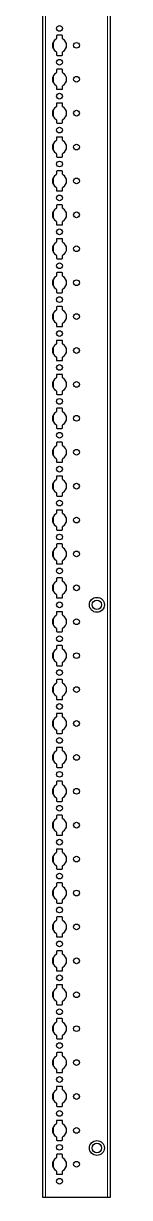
# Model space of a CAD drawing. Header units: millimetres. Extents: x -199 to 4054, y -1847 to 1507.
# Drawn here: x 4005 to 4054, y -852 to 14 of the extents above; entities that cross this region are included whole.
import ezdxf

# ---------------------------------------------------------------- set-up
doc = ezdxf.new("R2010")
doc.units = ezdxf.units.MM

msp = doc.modelspace()

# ---------------------------------------------------------------- linework, layer by layer
at = {"color": 7, "linetype": 'Continuous', "lineweight": 25}
for p, q in [((4004.57, -851.79), (4004.57, 647.21)), ((4054.27, 647.21), (4054.27, -851.79)), ((4014.62, 4.61), (4014.62, 2.73)), ((4018.72, 5.11), (4015.12, 5.11)), ((4019.22, 2.73), (4019.22, 4.61)), ((4014.62, -7.32), (4014.62, -9.19)), ((4019.22, -9.19), (4019.22, -7.32)), ((4015.12, -9.69), (4018.72, -9.69)), ((4014.62, -20.39), (4014.62, -22.27)), ((4018.72, -19.89), (4015.12, -19.89)), ((4019.22, -22.27), (4019.22, -20.39)), ((4014.62, -32.32), (4014.62, -34.19)), ((4019.22, -34.19), (4019.22, -32.32)), ((4015.12, -34.69), (4018.72, -34.69)), ((4014.62, -45.39), (4014.62, -47.27)), ((4018.72, -44.89), (4015.12, -44.89)), ((4019.22, -47.27), (4019.22, -45.39)), ((4014.62, -57.32), (4014.62, -59.19)), ((4015.12, -59.69), (4018.72, -59.69)), ((4019.22, -59.19), (4019.22, -57.32)), ((4014.62, -70.39), (4014.62, -72.27)), ((4018.72, -69.89), (4015.12, -69.89)), ((4019.22, -72.27), (4019.22, -70.39)), ((4014.62, -82.32), (4014.62, -84.19)), ((4015.12, -84.69), (4018.72, -84.69)), ((4019.22, -84.19), (4019.22, -82.32)), ((4018.72, -94.89), (4015.12, -94.89)), ((4014.62, -95.39), (4014.62, -97.27)), ((4019.22, -97.27), (4019.22, -95.39)), ((4014.62, -107.32), (4014.62, -109.19)), ((4015.12, -109.69), (4018.72, -109.69)), ((4019.22, -109.19), (4019.22, -107.32)), ((4014.62, -120.39), (4014.62, -122.27)), ((4018.72, -119.89), (4015.12, -119.89)), ((4019.22, -122.27), (4019.22, -120.39)), ((4014.62, -132.32), (4014.62, -134.19)), ((4015.12, -134.69), (4018.72, -134.69)), ((4019.22, -134.19), (4019.22, -132.32)), ((4014.62, -145.39), (4014.62, -147.27)), ((4018.72, -144.89), (4015.12, -144.89)), ((4019.22, -147.27), (4019.22, -145.39)), ((4014.62, -157.32), (4014.62, -159.19)), ((4015.12, -159.69), (4018.72, -159.69)), ((4019.22, -159.19), (4019.22, -157.32)), ((4014.62, -170.39), (4014.62, -172.27)), ((4018.72, -169.89), (4015.12, -169.89)), ((4019.22, -172.27), (4019.22, -170.39)), ((4014.62, -182.32), (4014.62, -184.19)), ((4015.12, -184.69), (4018.72, -184.69)), ((4019.22, -184.19), (4019.22, -182.32)), ((4014.62, -195.39), (4014.62, -197.27)), ((4018.72, -194.89), (4015.12, -194.89)), ((4019.22, -197.27), (4019.22, -195.39)), ((4014.62, -207.32), (4014.62, -209.19)), ((4019.22, -209.19), (4019.22, -207.32)), ((4015.12, -209.69), (4018.72, -209.69)), ((4014.62, -220.39), (4014.62, -222.27)), ((4018.72, -219.89), (4015.12, -219.89)), ((4019.22, -222.27), (4019.22, -220.39)), ((4014.62, -232.32), (4014.62, -234.19)), ((4019.22, -234.19), (4019.22, -232.32)), ((4015.12, -234.69), (4018.72, -234.69)), ((4014.62, -245.39), (4014.62, -247.27)), ((4018.72, -244.89), (4015.12, -244.89)), ((4019.22, -247.27), (4019.22, -245.39)), ((4014.62, -257.32), (4014.62, -259.19)), ((4019.22, -259.19), (4019.22, -257.32)), ((4015.12, -259.69), (4018.72, -259.69)), ((4014.62, -270.39), (4014.62, -272.27)), ((4018.72, -269.89), (4015.12, -269.89)), ((4019.22, -272.27), (4019.22, -270.39)), ((4014.62, -282.32), (4014.62, -284.19)), ((4015.12, -284.69), (4018.72, -284.69)), ((4019.22, -284.19), (4019.22, -282.32)), ((4014.62, -295.39), (4014.62, -297.27)), ((4018.72, -294.89), (4015.12, -294.89)), ((4019.22, -297.27), (4019.22, -295.39)), ((4014.62, -307.32), (4014.62, -309.19)), ((4015.12, -309.69), (4018.72, -309.69)), ((4019.22, -309.19), (4019.22, -307.32)), ((4018.72, -319.89), (4015.12, -319.89)), ((4014.62, -320.39), (4014.62, -322.27)), ((4019.22, -322.27), (4019.22, -320.39)), ((4014.62, -332.32), (4014.62, -334.19)), ((4015.12, -334.69), (4018.72, -334.69)), ((4019.22, -334.19), (4019.22, -332.32)), ((4014.62, -345.39), (4014.62, -347.27)), ((4018.72, -344.89), (4015.12, -344.89)), ((4019.22, -347.27), (4019.22, -345.39)), ((4014.62, -357.32), (4014.62, -359.19)), ((4015.12, -359.69), (4018.72, -359.69)), ((4019.22, -359.19), (4019.22, -357.32)), ((4014.62, -370.39), (4014.62, -372.27)), ((4018.72, -369.89), (4015.12, -369.89)), ((4019.22, -372.27), (4019.22, -370.39)), ((4014.62, -382.32), (4014.62, -384.19)), ((4015.12, -384.69), (4018.72, -384.69)), ((4019.22, -384.19), (4019.22, -382.32)), ((4014.62, -395.39), (4014.62, -397.27)), ((4018.72, -394.89), (4015.12, -394.89)), ((4019.22, -397.27), (4019.22, -395.39)), ((4014.62, -407.32), (4014.62, -409.19)), ((4015.12, -409.69), (4018.72, -409.69)), ((4019.22, -409.19), (4019.22, -407.32)), ((4014.62, -420.39), (4014.62, -422.27)), ((4018.72, -419.89), (4015.12, -419.89)), ((4019.22, -422.27), (4019.22, -420.39)), ((4014.62, -432.32), (4014.62, -434.19)), ((4019.22, -434.19), (4019.22, -432.32)), ((4015.12, -434.69), (4018.72, -434.69)), ((4014.62, -445.39), (4014.62, -447.27)), ((4018.72, -444.89), (4015.12, -444.89)), ((4019.22, -447.27), (4019.22, -445.39)), ((4014.62, -457.32), (4014.62, -459.19)), ((4019.22, -459.19), (4019.22, -457.32)), ((4015.12, -459.69), (4018.72, -459.69)), ((4014.62, -470.39), (4014.62, -472.27)), ((4018.72, -469.89), (4015.12, -469.89)), ((4019.22, -472.27), (4019.22, -470.39)), ((4014.62, -482.32), (4014.62, -484.19)), ((4015.12, -484.69), (4018.72, -484.69)), ((4019.22, -484.19), (4019.22, -482.32)), ((4014.62, -495.39), (4014.62, -497.27)), ((4018.72, -494.89), (4015.12, -494.89)), ((4019.22, -497.27), (4019.22, -495.39)), ((4014.62, -507.32), (4014.62, -509.19)), ((4015.12, -509.69), (4018.72, -509.69)), ((4019.22, -509.19), (4019.22, -507.32)), ((4014.62, -520.39), (4014.62, -522.27)), ((4018.72, -519.89), (4015.12, -519.89)), ((4019.22, -522.27), (4019.22, -520.39)), ((4014.62, -532.32), (4014.62, -534.19)), ((4015.12, -534.69), (4018.72, -534.69)), ((4019.22, -534.19), (4019.22, -532.32)), ((4018.72, -544.89), (4015.12, -544.89)), ((4014.62, -545.39), (4014.62, -547.27)), ((4019.22, -547.27), (4019.22, -545.39)), ((4014.62, -557.32), (4014.62, -559.19)), ((4015.12, -559.69), (4018.72, -559.69)), ((4019.22, -559.19), (4019.22, -557.32)), ((4014.62, -570.39), (4014.62, -572.27)), ((4018.72, -569.89), (4015.12, -569.89)), ((4019.22, -572.27), (4019.22, -570.39)), ((4014.62, -582.32), (4014.62, -584.19)), ((4015.12, -584.69), (4018.72, -584.69)), ((4019.22, -584.19), (4019.22, -582.32)), ((4014.62, -595.39), (4014.62, -597.27)), ((4018.72, -594.89), (4015.12, -594.89)), ((4019.22, -597.27), (4019.22, -595.39)), ((4014.62, -607.32), (4014.62, -609.19)), ((4015.12, -609.69), (4018.72, -609.69)), ((4019.22, -609.19), (4019.22, -607.32)), ((4014.62, -620.39), (4014.62, -622.27)), ((4018.72, -619.89), (4015.12, -619.89)), ((4019.22, -622.27), (4019.22, -620.39)), ((4014.62, -632.32), (4014.62, -634.19)), ((4015.12, -634.69), (4018.72, -634.69)), ((4019.22, -634.19), (4019.22, -632.32)), ((4014.62, -645.39), (4014.62, -647.27)), ((4018.72, -644.89), (4015.12, -644.89)), ((4019.22, -647.27), (4019.22, -645.39)), ((4014.62, -657.32), (4014.62, -659.19)), ((4019.22, -659.19), (4019.22, -657.32)), ((4015.12, -659.69), (4018.72, -659.69)), ((4014.62, -670.39), (4014.62, -672.27)), ((4018.72, -669.89), (4015.12, -669.89)), ((4019.22, -672.27), (4019.22, -670.39)), ((4014.62, -682.32), (4014.62, -684.19)), ((4019.22, -684.19), (4019.22, -682.32)), ((4015.12, -684.69), (4018.72, -684.69)), ((4014.62, -695.39), (4014.62, -697.27)), ((4018.72, -694.89), (4015.12, -694.89)), ((4019.22, -697.27), (4019.22, -695.39)), ((4014.62, -707.32), (4014.62, -709.19)), ((4015.12, -709.69), (4018.72, -709.69)), ((4019.22, -709.19), (4019.22, -707.32)), ((4014.62, -720.39), (4014.62, -722.27)), ((4018.72, -719.89), (4015.12, -719.89)), ((4019.22, -722.27), (4019.22, -720.39)), ((4014.62, -732.32), (4014.62, -734.19)), ((4015.12, -734.69), (4018.72, -734.69)), ((4019.22, -734.19), (4019.22, -732.32)), ((4014.62, -745.39), (4014.62, -747.27)), ((4018.72, -744.89), (4015.12, -744.89)), ((4019.22, -747.27), (4019.22, -745.39)), ((4014.62, -757.32), (4014.62, -759.19)), ((4015.12, -759.69), (4018.72, -759.69)), ((4019.22, -759.19), (4019.22, -757.32)), ((4014.62, -770.39), (4014.62, -772.27)), ((4018.72, -769.89), (4015.12, -769.89)), ((4019.22, -772.27), (4019.22, -770.39)), ((4014.62, -782.32), (4014.62, -784.19)), ((4015.12, -784.69), (4018.72, -784.69)), ((4019.22, -784.19), (4019.22, -782.32)), ((4014.62, -795.39), (4014.62, -797.27)), ((4018.72, -794.89), (4015.12, -794.89)), ((4019.22, -797.27), (4019.22, -795.39)), ((4014.62, -807.32), (4014.62, -809.19)), ((4015.12, -809.69), (4018.72, -809.69)), ((4019.22, -809.19), (4019.22, -807.32)), ((4014.62, -820.39), (4014.62, -822.27)), ((4018.72, -819.89), (4015.12, -819.89)), ((4019.22, -822.27), (4019.22, -820.39)), ((4014.62, -832.32), (4014.62, -834.19)), ((4015.12, -834.69), (4018.72, -834.69)), ((4019.22, -834.19), (4019.22, -832.32)), ((4006.57, -851.79), (4004.57, -851.79)), ((4052.27, -851.79), (4006.57, -851.79)), ((4054.27, -851.79), (4052.27, -851.79))]:
    msp.add_line(p, q, dxfattribs=at)
at = {"color": 8, "linetype": 'Continuous', "lineweight": 18}
for p, q in [((4006.57, 647.21), (4006.57, -851.79)), ((4052.27, -851.79), (4052.27, 647.21)), ((4012.42, 0.41), (4012.42, -5)), ((4012.42, -24.59), (4012.42, -30)), ((4012.42, -49.59), (4012.42, -55)), ((4012.42, -74.59), (4012.42, -80)), ((4012.42, -99.59), (4012.42, -105)), ((4012.42, -124.59), (4012.42, -130)), ((4012.42, -149.59), (4012.42, -155)), ((4012.42, -174.59), (4012.42, -180)), ((4012.42, -199.59), (4012.42, -205)), ((4012.42, -224.59), (4012.42, -230)), ((4012.42, -249.59), (4012.42, -255)), ((4012.42, -274.59), (4012.42, -280)), ((4012.42, -299.59), (4012.42, -305)), ((4012.42, -324.59), (4012.42, -330)), ((4012.42, -349.59), (4012.42, -355)), ((4012.42, -374.59), (4012.42, -380)), ((4012.42, -399.59), (4012.42, -405)), ((4012.42, -424.59), (4012.42, -430)), ((4012.42, -449.59), (4012.42, -455)), ((4012.42, -474.59), (4012.42, -480)), ((4012.42, -499.59), (4012.42, -505)), ((4012.42, -524.59), (4012.42, -530)), ((4012.42, -549.59), (4012.42, -555)), ((4012.42, -574.59), (4012.42, -580)), ((4012.42, -599.59), (4012.42, -605)), ((4012.42, -624.59), (4012.42, -630)), ((4012.42, -649.59), (4012.42, -655)), ((4012.42, -674.59), (4012.42, -680)), ((4012.42, -699.59), (4012.42, -705)), ((4012.42, -724.59), (4012.42, -730)), ((4012.42, -749.59), (4012.42, -755)), ((4012.42, -774.59), (4012.42, -780)), ((4012.42, -799.59), (4012.42, -805)), ((4012.42, -824.59), (4012.42, -830))]:
    msp.add_line(p, q, dxfattribs=at)
at = {"color": 7, "linetype": 'Continuous', "lineweight": 25}
for centre, radius in [((4016.92, 10.21), 2.12), ((4029.42, -2.29), 2.12), ((4016.92, -14.79), 2.12), ((4029.42, -27.29), 2.12), ((4016.92, -39.79), 2.12), ((4029.42, -52.29), 2.12), ((4016.92, -64.79), 2.12), ((4029.42, -77.29), 2.12), ((4016.92, -89.79), 2.12), ((4029.42, -102.29), 2.12), ((4016.92, -114.79), 2.12), ((4029.42, -127.29), 2.12), ((4016.92, -139.79), 2.12), ((4029.42, -152.29), 2.12), ((4016.92, -164.79), 2.12), ((4029.42, -177.29), 2.12), ((4016.92, -189.79), 2.12), ((4029.42, -202.29), 2.12), ((4016.92, -214.79), 2.12), ((4029.42, -227.29), 2.12), ((4016.92, -239.79), 2.12), ((4029.42, -252.29), 2.12), ((4016.92, -264.79), 2.12), ((4029.42, -277.29), 2.12), ((4016.92, -289.79), 2.12), ((4029.42, -302.29), 2.12), ((4016.92, -314.79), 2.12), ((4029.42, -327.29), 2.12), ((4016.92, -339.79), 2.12), ((4029.42, -352.29), 2.12), ((4016.92, -364.79), 2.12), ((4029.42, -377.29), 2.12), ((4016.92, -389.79), 2.12), ((4029.42, -402.29), 2.12), ((4016.92, -414.79), 2.12), ((4044.42, -414.79), 5.5), ((4044.42, -414.79), 3.5), ((4029.42, -427.29), 2.12), ((4016.92, -439.79), 2.12), ((4029.42, -452.29), 2.12), ((4016.92, -464.79), 2.12), ((4029.42, -477.29), 2.12), ((4016.92, -489.79), 2.12), ((4029.42, -502.29), 2.12), ((4016.92, -514.79), 2.12), ((4029.42, -527.29), 2.12), ((4016.92, -539.79), 2.12), ((4029.42, -552.29), 2.12), ((4016.92, -564.79), 2.12), ((4029.42, -577.29), 2.12), ((4016.92, -589.79), 2.12), ((4029.42, -602.29), 2.12), ((4016.92, -614.79), 2.12), ((4029.42, -627.29), 2.12), ((4016.92, -639.79), 2.12), ((4029.42, -652.29), 2.12), ((4016.92, -664.79), 2.12), ((4029.42, -677.29), 2.12), ((4016.92, -689.79), 2.12), ((4029.42, -702.29), 2.12), ((4016.92, -714.79), 2.12), ((4029.42, -727.29), 2.12), ((4016.92, -739.79), 2.12), ((4029.42, -752.29), 2.12), ((4016.92, -764.79), 2.12), ((4029.42, -777.29), 2.12), ((4016.92, -789.79), 2.12), ((4029.42, -802.29), 2.12), ((4016.92, -814.79), 2.12), ((4044.42, -815.29), 5.5), ((4044.42, -815.29), 3.5), ((4029.42, -827.29), 2.12), ((4016.92, -839.79), 2.12)]:
    msp.add_circle(centre, radius, dxfattribs=at)
for centre, radius, start, end in [((4016.92, -2.29), 5.25, 119.14074, 240.85926), ((4014.12, 2.73), 0.5, 299.14074, 0), ((4015.12, 4.61), 0.5, 90, 180), ((4018.72, 4.61), 0.5, 0, 90), ((4019.72, 2.73), 0.5, 180, 240.85926), ((4016.92, -2.29), 5.25, 299.14074, 60.85926), ((4014.12, -7.32), 0.5, 0, 60.85926), ((4019.72, -7.32), 0.5, 119.14074, 180), ((4015.12, -9.19), 0.5, 180, 270), ((4018.72, -9.19), 0.5, 270, 0), ((4016.92, -27.29), 5.25, 119.14074, 240.85926), ((4014.12, -22.27), 0.5, 299.14074, 0), ((4015.12, -20.39), 0.5, 90, 180), ((4018.72, -20.39), 0.5, 0, 90), ((4019.72, -22.27), 0.5, 180, 240.85926), ((4016.92, -27.29), 5.25, 299.14074, 60.85926), ((4014.12, -32.32), 0.5, 0, 60.85926), ((4015.12, -34.19), 0.5, 180, 270), ((4018.72, -34.19), 0.5, 270, 0), ((4019.72, -32.32), 0.5, 119.14074, 180), ((4016.92, -52.29), 5.25, 119.14074, 240.85926), ((4014.12, -47.27), 0.5, 299.14074, 0), ((4015.12, -45.39), 0.5, 90, 180), ((4018.72, -45.39), 0.5, 0, 90), ((4019.72, -47.27), 0.5, 180, 240.85926), ((4016.92, -52.29), 5.25, 299.14074, 60.85926), ((4014.12, -57.32), 0.5, 0, 60.85926), ((4015.12, -59.19), 0.5, 180, 270), ((4018.72, -59.19), 0.5, 270, 0), ((4019.72, -57.32), 0.5, 119.14074, 180), ((4016.92, -77.29), 5.25, 119.14074, 240.85926), ((4014.12, -72.27), 0.5, 299.14074, 0), ((4015.12, -70.39), 0.5, 90, 180), ((4018.72, -70.39), 0.5, 0, 90), ((4019.72, -72.27), 0.5, 180, 240.85926), ((4016.92, -77.29), 5.25, 299.14074, 60.85926), ((4014.12, -82.32), 0.5, 0, 60.85926), ((4015.12, -84.19), 0.5, 180, 270), ((4018.72, -84.19), 0.5, 270, 0), ((4019.72, -82.32), 0.5, 119.14074, 180), ((4015.12, -95.39), 0.5, 90, 180), ((4018.72, -95.39), 0.5, 0, 90), ((4016.92, -102.29), 5.25, 119.14074, 240.85926), ((4014.12, -97.27), 0.5, 299.14074, 0), ((4019.72, -97.27), 0.5, 180, 240.85926), ((4016.92, -102.29), 5.25, 299.14074, 60.85926), ((4014.12, -107.32), 0.5, 0, 60.85926), ((4015.12, -109.19), 0.5, 180, 270), ((4018.72, -109.19), 0.5, 270, 0), ((4019.72, -107.32), 0.5, 119.14074, 180), ((4015.12, -120.39), 0.5, 90, 180), ((4018.72, -120.39), 0.5, 0, 90), ((4016.92, -127.29), 5.25, 119.14074, 240.85926), ((4014.12, -122.27), 0.5, 299.14074, 0), ((4019.72, -122.27), 0.5, 180, 240.85926), ((4016.92, -127.29), 5.25, 299.14074, 60.85926), ((4014.12, -132.32), 0.5, 0, 60.85926), ((4015.12, -134.19), 0.5, 180, 270), ((4018.72, -134.19), 0.5, 270, 0), ((4019.72, -132.32), 0.5, 119.14074, 180), ((4015.12, -145.39), 0.5, 90, 180), ((4018.72, -145.39), 0.5, 0, 90), ((4016.92, -152.29), 5.25, 119.14074, 240.85926), ((4014.12, -147.27), 0.5, 299.14074, 0), ((4019.72, -147.27), 0.5, 180, 240.85926), ((4016.92, -152.29), 5.25, 299.14074, 60.85926), ((4014.12, -157.32), 0.5, 0, 60.85926), ((4015.12, -159.19), 0.5, 180, 270), ((4018.72, -159.19), 0.5, 270, 0), ((4019.72, -157.32), 0.5, 119.14074, 180), ((4016.92, -177.29), 5.25, 119.14074, 240.85926), ((4014.12, -172.27), 0.5, 299.14074, 0), ((4015.12, -170.39), 0.5, 90, 180), ((4018.72, -170.39), 0.5, 0, 90), ((4019.72, -172.27), 0.5, 180, 240.85926), ((4016.92, -177.29), 5.25, 299.14074, 60.85926), ((4014.12, -182.32), 0.5, 0, 60.85926), ((4015.12, -184.19), 0.5, 180, 270), ((4018.72, -184.19), 0.5, 270, 0), ((4019.72, -182.32), 0.5, 119.14074, 180), ((4016.92, -202.29), 5.25, 119.14074, 240.85926), ((4014.12, -197.27), 0.5, 299.14074, 0), ((4015.12, -195.39), 0.5, 90, 180), ((4018.72, -195.39), 0.5, 0, 90), ((4019.72, -197.27), 0.5, 180, 240.85926), ((4016.92, -202.29), 5.25, 299.14074, 60.85926), ((4014.12, -207.32), 0.5, 0, 60.85926), ((4019.72, -207.32), 0.5, 119.14074, 180), ((4015.12, -209.19), 0.5, 180, 270), ((4018.72, -209.19), 0.5, 270, 0), ((4016.92, -227.29), 5.25, 119.14074, 240.85926), ((4014.12, -222.27), 0.5, 299.14074, 0), ((4015.12, -220.39), 0.5, 90, 180), ((4018.72, -220.39), 0.5, 0, 90), ((4019.72, -222.27), 0.5, 180, 240.85926), ((4016.92, -227.29), 5.25, 299.14074, 60.85926), ((4014.12, -232.32), 0.5, 0, 60.85926), ((4019.72, -232.32), 0.5, 119.14074, 180), ((4015.12, -234.19), 0.5, 180, 270), ((4018.72, -234.19), 0.5, 270, 0), ((4016.92, -252.29), 5.25, 119.14074, 240.85926), ((4014.12, -247.27), 0.5, 299.14074, 0), ((4015.12, -245.39), 0.5, 90, 180), ((4018.72, -245.39), 0.5, 0, 90), ((4019.72, -247.27), 0.5, 180, 240.85926), ((4016.92, -252.29), 5.25, 299.14074, 60.85926), ((4014.12, -257.32), 0.5, 0, 60.85926), ((4015.12, -259.19), 0.5, 180, 270), ((4018.72, -259.19), 0.5, 270, 0), ((4019.72, -257.32), 0.5, 119.14074, 180), ((4016.92, -277.29), 5.25, 119.14074, 240.85926), ((4014.12, -272.27), 0.5, 299.14074, 0), ((4015.12, -270.39), 0.5, 90, 180), ((4018.72, -270.39), 0.5, 0, 90), ((4019.72, -272.27), 0.5, 180, 240.85926), ((4016.92, -277.29), 5.25, 299.14074, 60.85926), ((4014.12, -282.32), 0.5, 0, 60.85926), ((4015.12, -284.19), 0.5, 180, 270), ((4018.72, -284.19), 0.5, 270, 0), ((4019.72, -282.32), 0.5, 119.14074, 180), ((4016.92, -302.29), 5.25, 119.14074, 240.85926), ((4014.12, -297.27), 0.5, 299.14074, 0), ((4015.12, -295.39), 0.5, 90, 180), ((4018.72, -295.39), 0.5, 0, 90), ((4019.72, -297.27), 0.5, 180, 240.85926), ((4016.92, -302.29), 5.25, 299.14074, 60.85926), ((4014.12, -307.32), 0.5, 0, 60.85926), ((4015.12, -309.19), 0.5, 180, 270), ((4018.72, -309.19), 0.5, 270, 0), ((4019.72, -307.32), 0.5, 119.14074, 180), ((4015.12, -320.39), 0.5, 90, 180), ((4018.72, -320.39), 0.5, 0, 90), ((4016.92, -327.29), 5.25, 119.14074, 240.85926), ((4014.12, -322.27), 0.5, 299.14074, 0), ((4019.72, -322.27), 0.5, 180, 240.85926), ((4016.92, -327.29), 5.25, 299.14074, 60.85926), ((4014.12, -332.32), 0.5, 0, 60.85926), ((4015.12, -334.19), 0.5, 180, 270), ((4018.72, -334.19), 0.5, 270, 0), ((4019.72, -332.32), 0.5, 119.14074, 180), ((4015.12, -345.39), 0.5, 90, 180), ((4018.72, -345.39), 0.5, 0, 90), ((4016.92, -352.29), 5.25, 119.14074, 240.85926), ((4014.12, -347.27), 0.5, 299.14074, 0), ((4019.72, -347.27), 0.5, 180, 240.85926), ((4016.92, -352.29), 5.25, 299.14074, 60.85926), ((4014.12, -357.32), 0.5, 0, 60.85926), ((4015.12, -359.19), 0.5, 180, 270), ((4018.72, -359.19), 0.5, 270, 0), ((4019.72, -357.32), 0.5, 119.14074, 180), ((4015.12, -370.39), 0.5, 90, 180), ((4018.72, -370.39), 0.5, 0, 90), ((4016.92, -377.29), 5.25, 119.14074, 240.85926), ((4014.12, -372.27), 0.5, 299.14074, 0), ((4019.72, -372.27), 0.5, 180, 240.85926), ((4016.92, -377.29), 5.25, 299.14074, 60.85926), ((4014.12, -382.32), 0.5, 0, 60.85926), ((4015.12, -384.19), 0.5, 180, 270), ((4018.72, -384.19), 0.5, 270, 0), ((4019.72, -382.32), 0.5, 119.14074, 180), ((4016.92, -402.29), 5.25, 119.14074, 240.85926), ((4014.12, -397.27), 0.5, 299.14074, 0), ((4015.12, -395.39), 0.5, 90, 180), ((4018.72, -395.39), 0.5, 0, 90), ((4019.72, -397.27), 0.5, 180, 240.85926), ((4016.92, -402.29), 5.25, 299.14074, 60.85926), ((4014.12, -407.32), 0.5, 0, 60.85926), ((4015.12, -409.19), 0.5, 180, 270), ((4018.72, -409.19), 0.5, 270, 0), ((4019.72, -407.32), 0.5, 119.14074, 180), ((4016.92, -427.29), 5.25, 119.14074, 240.85926), ((4014.12, -422.27), 0.5, 299.14074, 0), ((4015.12, -420.39), 0.5, 90, 180), ((4018.72, -420.39), 0.5, 0, 90), ((4019.72, -422.27), 0.5, 180, 240.85926), ((4016.92, -427.29), 5.25, 299.14074, 60.85926), ((4014.12, -432.32), 0.5, 0, 60.85926), ((4019.72, -432.32), 0.5, 119.14074, 180), ((4015.12, -434.19), 0.5, 180, 270), ((4018.72, -434.19), 0.5, 270, 0), ((4016.92, -452.29), 5.25, 119.14074, 240.85926), ((4014.12, -447.27), 0.5, 299.14074, 0), ((4015.12, -445.39), 0.5, 90, 180), ((4018.72, -445.39), 0.5, 0, 90), ((4019.72, -447.27), 0.5, 180, 240.85926), ((4016.92, -452.29), 5.25, 299.14074, 60.85926), ((4014.12, -457.32), 0.5, 0, 60.85926), ((4019.72, -457.32), 0.5, 119.14074, 180), ((4015.12, -459.19), 0.5, 180, 270), ((4018.72, -459.19), 0.5, 270, 0), ((4016.92, -477.29), 5.25, 119.14074, 240.85926), ((4014.12, -472.27), 0.5, 299.14074, 0), ((4015.12, -470.39), 0.5, 90, 180), ((4018.72, -470.39), 0.5, 0, 90), ((4019.72, -472.27), 0.5, 180, 240.85926), ((4016.92, -477.29), 5.25, 299.14074, 60.85926), ((4014.12, -482.32), 0.5, 0, 60.85926), ((4015.12, -484.19), 0.5, 180, 270), ((4018.72, -484.19), 0.5, 270, 0), ((4019.72, -482.32), 0.5, 119.14074, 180), ((4016.92, -502.29), 5.25, 119.14074, 240.85926), ((4014.12, -497.27), 0.5, 299.14074, 0), ((4015.12, -495.39), 0.5, 90, 180), ((4018.72, -495.39), 0.5, 0, 90), ((4019.72, -497.27), 0.5, 180, 240.85926), ((4016.92, -502.29), 5.25, 299.14074, 60.85926), ((4014.12, -507.32), 0.5, 0, 60.85926), ((4015.12, -509.19), 0.5, 180, 270), ((4018.72, -509.19), 0.5, 270, 0), ((4019.72, -507.32), 0.5, 119.14074, 180), ((4016.92, -527.29), 5.25, 119.14074, 240.85926), ((4014.12, -522.27), 0.5, 299.14074, 0), ((4015.12, -520.39), 0.5, 90, 180), ((4018.72, -520.39), 0.5, 0, 90), ((4019.72, -522.27), 0.5, 180, 240.85926), ((4016.92, -527.29), 5.25, 299.14074, 60.85926), ((4014.12, -532.32), 0.5, 0, 60.85926), ((4015.12, -534.19), 0.5, 180, 270), ((4018.72, -534.19), 0.5, 270, 0), ((4019.72, -532.32), 0.5, 119.14074, 180), ((4015.12, -545.39), 0.5, 90, 180), ((4018.72, -545.39), 0.5, 0, 90), ((4016.92, -552.29), 5.25, 119.14074, 240.85926), ((4014.12, -547.27), 0.5, 299.14074, 0), ((4019.72, -547.27), 0.5, 180, 240.85926), ((4016.92, -552.29), 5.25, 299.14074, 60.85926), ((4014.12, -557.32), 0.5, 0, 60.85926), ((4015.12, -559.19), 0.5, 180, 270), ((4018.72, -559.19), 0.5, 270, 0), ((4019.72, -557.32), 0.5, 119.14074, 180), ((4015.12, -570.39), 0.5, 90, 180), ((4018.72, -570.39), 0.5, 0, 90), ((4016.92, -577.29), 5.25, 119.14074, 240.85926), ((4014.12, -572.27), 0.5, 299.14074, 0), ((4019.72, -572.27), 0.5, 180, 240.85926), ((4016.92, -577.29), 5.25, 299.14074, 60.85926), ((4014.12, -582.32), 0.5, 0, 60.85926), ((4015.12, -584.19), 0.5, 180, 270), ((4018.72, -584.19), 0.5, 270, 0), ((4019.72, -582.32), 0.5, 119.14074, 180), ((4014.12, -597.27), 0.5, 299.14074, 0), ((4015.12, -595.39), 0.5, 90, 180), ((4018.72, -595.39), 0.5, 0, 90), ((4019.72, -597.27), 0.5, 180, 240.85926), ((4016.92, -602.29), 5.25, 119.14074, 240.85926), ((4016.92, -602.29), 5.25, 299.14074, 60.85926), ((4014.12, -607.32), 0.5, 0, 60.85926), ((4015.12, -609.19), 0.5, 180, 270), ((4018.72, -609.19), 0.5, 270, 0), ((4019.72, -607.32), 0.5, 119.14074, 180), ((4016.92, -627.29), 5.25, 119.14074, 240.85926), ((4014.12, -622.27), 0.5, 299.14074, 0), ((4015.12, -620.39), 0.5, 90, 180), ((4018.72, -620.39), 0.5, 0, 90), ((4019.72, -622.27), 0.5, 180, 240.85926), ((4016.92, -627.29), 5.25, 299.14074, 60.85926), ((4014.12, -632.32), 0.5, 0, 60.85926), ((4019.72, -632.32), 0.5, 119.14074, 180), ((4015.12, -634.19), 0.5, 180, 270), ((4018.72, -634.19), 0.5, 270, 0), ((4016.92, -652.29), 5.25, 119.14074, 240.85926), ((4014.12, -647.27), 0.5, 299.14074, 0), ((4015.12, -645.39), 0.5, 90, 180), ((4018.72, -645.39), 0.5, 0, 90), ((4019.72, -647.27), 0.5, 180, 240.85926), ((4016.92, -652.29), 5.25, 299.14074, 60.85926), ((4014.12, -657.32), 0.5, 0, 60.85926), ((4019.72, -657.32), 0.5, 119.14074, 180), ((4015.12, -659.19), 0.5, 180, 270), ((4018.72, -659.19), 0.5, 270, 0), ((4016.92, -677.29), 5.25, 119.14074, 240.85926), ((4014.12, -672.27), 0.5, 299.14074, 0), ((4015.12, -670.39), 0.5, 90, 180), ((4018.72, -670.39), 0.5, 0, 90), ((4019.72, -672.27), 0.5, 180, 240.85926), ((4016.92, -677.29), 5.25, 299.14074, 60.85926), ((4014.12, -682.32), 0.5, 0, 60.85926), ((4019.72, -682.32), 0.5, 119.14074, 180), ((4015.12, -684.19), 0.5, 180, 270), ((4018.72, -684.19), 0.5, 270, 0), ((4016.92, -702.29), 5.25, 119.14074, 240.85926), ((4014.12, -697.27), 0.5, 299.14074, 0), ((4015.12, -695.39), 0.5, 90, 180), ((4018.72, -695.39), 0.5, 0, 90), ((4019.72, -697.27), 0.5, 180, 240.85926), ((4016.92, -702.29), 5.25, 299.14074, 60.85926), ((4014.12, -707.32), 0.5, 0, 60.85926), ((4015.12, -709.19), 0.5, 180, 270), ((4018.72, -709.19), 0.5, 270, 0), ((4019.72, -707.32), 0.5, 119.14074, 180), ((4016.92, -727.29), 5.25, 119.14074, 240.85926), ((4014.12, -722.27), 0.5, 299.14074, 0), ((4015.12, -720.39), 0.5, 90, 180), ((4018.72, -720.39), 0.5, 0, 90), ((4019.72, -722.27), 0.5, 180, 240.85926), ((4016.92, -727.29), 5.25, 299.14074, 60.85926), ((4014.12, -732.32), 0.5, 0, 60.85926), ((4015.12, -734.19), 0.5, 180, 270), ((4018.72, -734.19), 0.5, 270, 0), ((4019.72, -732.32), 0.5, 119.14074, 180), ((4016.92, -752.29), 5.25, 119.14074, 240.85926), ((4014.12, -747.27), 0.5, 299.14074, 0), ((4015.12, -745.39), 0.5, 90, 180), ((4018.72, -745.39), 0.5, 0, 90), ((4019.72, -747.27), 0.5, 180, 240.85926), ((4016.92, -752.29), 5.25, 299.14074, 60.85926), ((4014.12, -757.32), 0.5, 0, 60.85926), ((4015.12, -759.19), 0.5, 180, 270), ((4018.72, -759.19), 0.5, 270, 0), ((4019.72, -757.32), 0.5, 119.14074, 180), ((4015.12, -770.39), 0.5, 90, 180), ((4018.72, -770.39), 0.5, 0, 90), ((4016.92, -777.29), 5.25, 119.14074, 240.85926), ((4014.12, -772.27), 0.5, 299.14074, 0), ((4019.72, -772.27), 0.5, 180, 240.85926), ((4016.92, -777.29), 5.25, 299.14074, 60.85926), ((4014.12, -782.32), 0.5, 0, 60.85926), ((4015.12, -784.19), 0.5, 180, 270), ((4018.72, -784.19), 0.5, 270, 0), ((4019.72, -782.32), 0.5, 119.14074, 180), ((4015.12, -795.39), 0.5, 90, 180), ((4018.72, -795.39), 0.5, 0, 90), ((4016.92, -802.29), 5.25, 119.14074, 240.85926), ((4014.12, -797.27), 0.5, 299.14074, 0), ((4019.72, -797.27), 0.5, 180, 240.85926), ((4016.92, -802.29), 5.25, 299.14074, 60.85926), ((4014.12, -807.32), 0.5, 0, 60.85926), ((4015.12, -809.19), 0.5, 180, 270), ((4018.72, -809.19), 0.5, 270, 0), ((4019.72, -807.32), 0.5, 119.14074, 180), ((4014.12, -822.27), 0.5, 299.14074, 0), ((4015.12, -820.39), 0.5, 90, 180), ((4018.72, -820.39), 0.5, 0, 90), ((4019.72, -822.27), 0.5, 180, 240.85926), ((4016.92, -827.29), 5.25, 119.14074, 240.85926), ((4016.92, -827.29), 5.25, 299.14074, 60.85926), ((4014.12, -832.32), 0.5, 0, 60.85926), ((4015.12, -834.19), 0.5, 180, 270), ((4018.72, -834.19), 0.5, 270, 0), ((4019.72, -832.32), 0.5, 119.14074, 180)]:
    msp.add_arc(centre, radius, start, end, dxfattribs=at)

doc.saveas('drawing.dxf')
